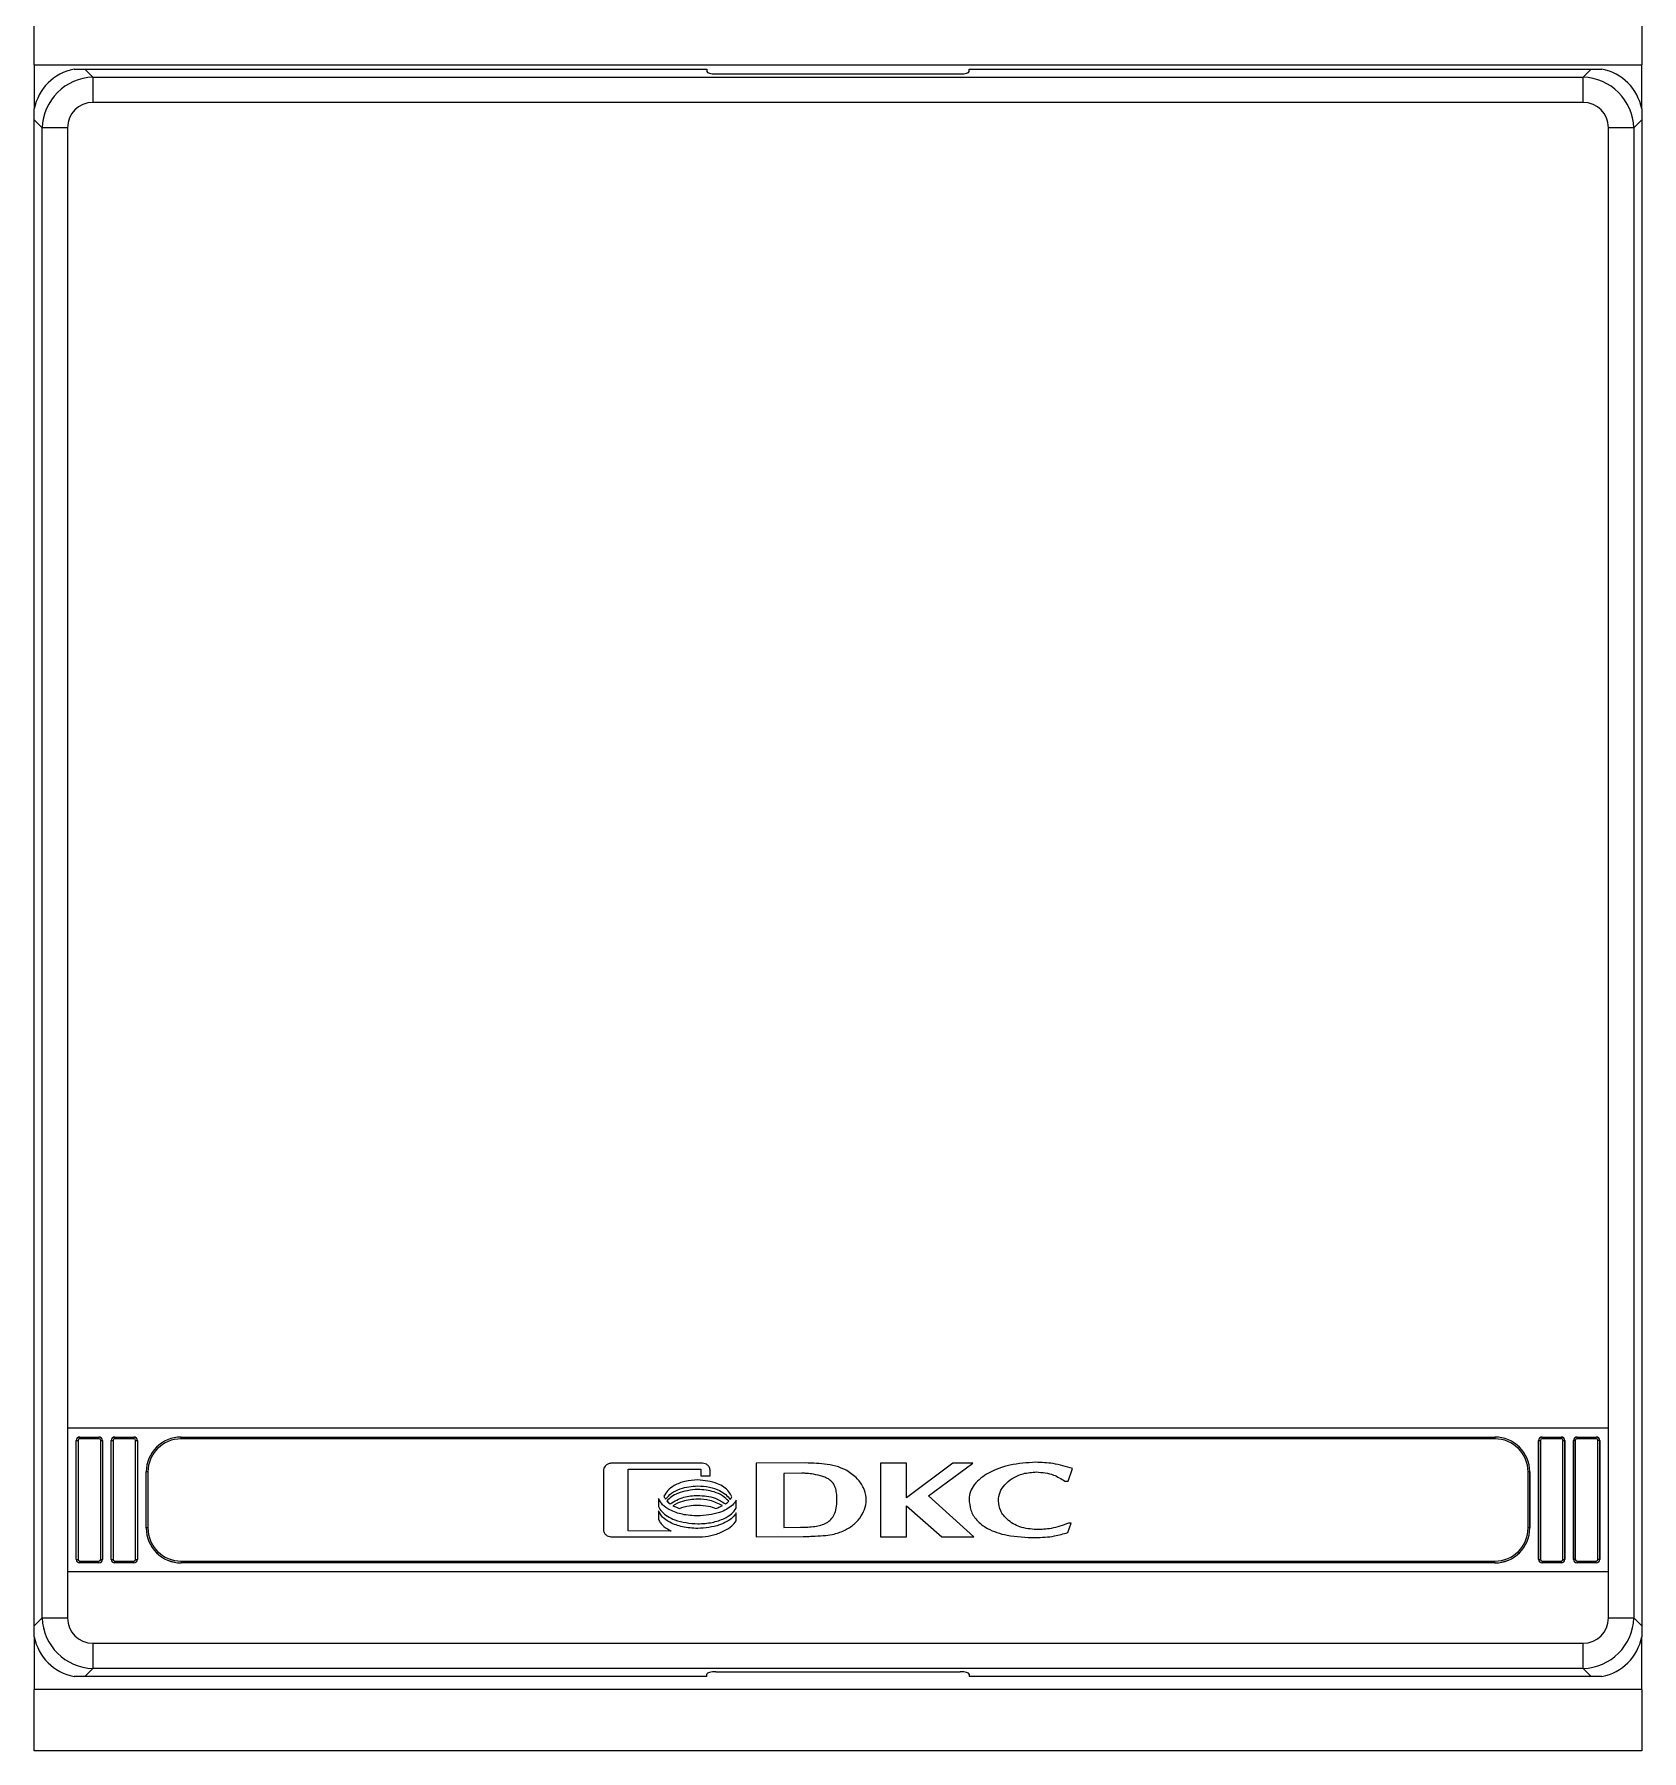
# Model space of a CAD drawing. Header units: millimetres. Extents: x 0 to 2112, y -1008 to 616.
# Drawn here: x 63.4 to 155.4, y 289.4 to 387.6 of the extents above; entities that cross this region are included whole.
import ezdxf

# ---------------------------------------------------------------- set-up
doc = ezdxf.new("R2010")
doc.units = ezdxf.units.MM

msp = doc.modelspace()

# ---------------------------------------------------------------- linework, layer by layer
at = {"color": 7, "linetype": 'Continuous', "lineweight": 25}
for p, q in [((63.386, 385.891), (63.386, 389.391)), ((155.386, 389.391), (155.386, 385.891)), ((63.386, 385.891), (63.386, 383.367)), ((65.661, 385.641), (66.284, 385.641)), ((66.284, 385.641), (101.886, 385.641)), ((101.886, 385.641), (101.886, 385.507)), ((102.386, 385.373), (116.386, 385.373)), ((116.886, 385.507), (116.886, 385.641)), ((116.886, 385.641), (152.488, 385.641)), ((152.488, 385.641), (153.111, 385.641)), ((155.386, 383.367), (155.386, 385.891)), ((63.386, 382.743), (63.386, 383.367)), ((155.386, 383.367), (155.386, 382.743)), ((63.386, 296.539), (63.386, 382.743)), ((155.386, 382.743), (155.386, 296.539)), ((153.485, 307.844), (65.287, 307.844)), ((65.287, 307.844), (65.287, 299.639)), ((153.485, 299.639), (153.485, 307.844)), ((65.787, 300.339), (65.787, 307.144)), ((65.987, 307.344), (67.087, 307.344)), ((67.287, 307.144), (67.287, 300.339)), ((67.787, 300.339), (67.787, 307.144)), ((67.987, 307.344), (69.087, 307.344)), ((69.287, 307.144), (69.287, 300.339)), ((71.787, 307.344), (146.985, 307.344)), ((149.485, 307.144), (149.485, 300.339)), ((149.685, 307.344), (150.785, 307.344)), ((150.985, 300.339), (150.985, 307.144)), ((151.485, 307.144), (151.485, 300.339)), ((151.685, 307.344), (152.785, 307.344)), ((152.985, 300.339), (152.985, 307.144)), ((101.638, 305.844), (96.393, 305.844)), ((107.532, 305.859), (104.704, 305.844)), ((104.704, 305.844), (104.704, 301.639)), ((113.3, 305.844), (111.812, 305.844)), ((111.812, 305.844), (111.812, 301.639)), ((113.3, 303.869), (113.3, 305.844)), ((115.967, 305.844), (113.3, 303.869)), ((114.563, 303.98), (117.099, 305.844)), ((117.099, 305.844), (115.967, 305.844)), ((69.787, 302.139), (69.787, 305.344)), ((95.958, 305.403), (95.958, 302.08)), ((97.371, 305.511), (101.544, 305.511)), ((97.371, 301.973), (97.371, 305.511)), ((101.544, 305.511), (101.544, 305.122)), ((101.544, 305.122), (102.072, 305.122)), ((102.072, 305.122), (102.072, 305.403)), ((107.325, 305.276), (106.285, 305.261)), ((106.285, 305.261), (106.285, 302.16)), ((122.367, 304.82), (122.562, 304.82)), ((122.562, 304.82), (122.813, 305.545)), ((148.985, 302.139), (148.985, 305.344)), ((99.108, 303.825), (99.108, 303.375)), ((103.561, 303.273), (103.561, 303.723)), ((117.158, 301.639), (114.563, 303.98)), ((99.108, 303.112), (99.108, 302.645)), ((103.561, 302.544), (103.561, 303.01)), ((113.316, 303.405), (115.329, 301.639)), ((113.316, 301.639), (113.316, 303.405)), ((96.393, 301.639), (101.638, 301.639)), ((99.83, 301.965), (97.371, 301.973)), ((104.704, 301.639), (107.388, 301.655)), ((106.285, 302.16), (107.234, 302.176)), ((107.388, 301.655), (107.401, 301.655)), ((107.401, 301.655), (107.415, 301.655)), ((111.812, 301.639), (113.316, 301.639)), ((115.329, 301.639), (117.158, 301.639)), ((122.547, 301.877), (122.734, 302.415)), ((122.734, 302.415), (122.578, 302.415)), ((67.087, 300.139), (65.987, 300.139)), ((69.087, 300.139), (67.987, 300.139)), ((146.985, 300.139), (71.787, 300.139)), ((150.785, 300.139), (149.685, 300.139)), ((152.785, 300.139), (151.685, 300.139)), ((65.287, 299.639), (153.485, 299.639)), ((63.386, 295.916), (63.386, 296.539)), ((63.386, 295.916), (63.386, 292.891)), ((155.386, 296.539), (155.386, 295.916)), ((155.386, 292.891), (155.386, 295.916)), ((101.886, 293.641), (101.886, 293.775)), ((102.386, 293.909), (116.386, 293.909)), ((116.886, 293.775), (116.886, 293.641)), ((63.386, 289.391), (63.386, 292.891)), ((66.284, 293.641), (65.661, 293.641)), ((101.886, 293.641), (66.284, 293.641)), ((152.488, 293.641), (116.886, 293.641)), ((153.111, 293.641), (152.488, 293.641)), ((155.386, 292.891), (155.386, 289.391)), ((155.386, 289.391), (63.386, 289.391))]:
    msp.add_line(p, q, dxfattribs=at)
at = {"color": 8, "linetype": 'Continuous', "lineweight": 18}
for p, q in [((63.386, 385.891), (155.386, 385.891)), ((66.284, 385.641), (66.736, 385.189)), ((66.736, 385.189), (66.736, 383.74)), ((66.736, 385.189), (152.036, 385.189)), ((152.036, 385.189), (152.488, 385.641)), ((152.036, 383.74), (152.036, 385.189)), ((152.036, 383.74), (66.736, 383.74)), ((63.838, 382.291), (63.386, 382.743)), ((65.287, 382.291), (63.838, 382.291)), ((63.838, 296.991), (63.838, 382.291)), ((65.287, 382.291), (65.287, 307.844)), ((153.485, 307.844), (153.485, 382.291)), ((154.934, 382.291), (153.485, 382.291)), ((155.386, 382.743), (154.934, 382.291)), ((154.934, 382.291), (154.934, 296.991)), ((65.789, 307.144), (65.787, 307.144)), ((65.789, 307.144), (65.889, 307.144)), ((65.789, 300.339), (65.789, 307.144)), ((65.889, 307.144), (65.889, 300.339)), ((65.987, 307.344), (65.987, 307.342)), ((65.987, 307.242), (65.987, 307.342)), ((65.987, 307.342), (67.087, 307.342)), ((67.087, 307.242), (65.987, 307.242)), ((67.087, 307.342), (67.087, 307.344)), ((67.087, 307.242), (67.087, 307.342)), ((67.185, 300.339), (67.185, 307.144)), ((67.185, 307.144), (67.285, 307.144)), ((67.285, 307.144), (67.285, 300.339)), ((67.287, 307.144), (67.285, 307.144)), ((67.789, 307.144), (67.787, 307.144)), ((67.789, 300.339), (67.789, 307.144)), ((67.789, 307.144), (67.889, 307.144)), ((67.889, 307.144), (67.889, 300.339)), ((67.987, 307.344), (67.987, 307.342)), ((67.987, 307.242), (67.987, 307.342)), ((67.987, 307.342), (69.087, 307.342)), ((69.087, 307.242), (67.987, 307.242)), ((69.087, 307.342), (69.087, 307.344)), ((69.087, 307.242), (69.087, 307.342)), ((69.185, 300.339), (69.185, 307.144)), ((69.185, 307.144), (69.285, 307.144)), ((69.285, 307.144), (69.285, 300.339)), ((69.287, 307.144), (69.285, 307.144)), ((71.787, 307.344), (71.787, 307.342)), ((71.787, 307.342), (146.985, 307.342)), ((71.787, 307.242), (71.787, 307.342)), ((146.985, 307.242), (71.787, 307.242)), ((146.985, 307.342), (146.985, 307.344)), ((146.985, 307.342), (146.985, 307.242)), ((149.486, 307.144), (149.485, 307.144)), ((149.486, 307.144), (149.586, 307.144)), ((149.486, 300.339), (149.486, 307.144)), ((149.586, 307.144), (149.586, 300.339)), ((149.685, 307.344), (149.685, 307.342)), ((149.685, 307.342), (150.785, 307.342)), ((149.685, 307.342), (149.685, 307.242)), ((150.785, 307.242), (149.685, 307.242)), ((150.785, 307.342), (150.785, 307.344)), ((150.785, 307.342), (150.785, 307.242)), ((150.883, 300.339), (150.883, 307.144)), ((150.883, 307.144), (150.983, 307.144)), ((150.983, 307.144), (150.983, 300.339)), ((150.985, 307.144), (150.983, 307.144)), ((151.486, 307.144), (151.485, 307.144)), ((151.486, 300.339), (151.486, 307.144)), ((151.586, 307.144), (151.486, 307.144)), ((151.586, 307.144), (151.586, 300.339)), ((151.685, 307.344), (151.685, 307.342)), ((151.685, 307.242), (151.685, 307.342)), ((151.685, 307.342), (152.785, 307.342)), ((152.785, 307.242), (151.685, 307.242)), ((152.785, 307.342), (152.785, 307.344)), ((152.785, 307.242), (152.785, 307.342)), ((152.883, 300.339), (152.883, 307.144)), ((152.983, 307.144), (152.883, 307.144)), ((152.983, 307.144), (152.983, 300.339)), ((152.985, 307.144), (152.983, 307.144)), ((69.789, 305.344), (69.787, 305.344)), ((69.789, 302.139), (69.789, 305.344)), ((69.889, 305.344), (69.789, 305.344)), ((69.889, 305.344), (69.889, 302.139)), ((148.983, 305.344), (148.883, 305.344)), ((148.883, 302.139), (148.883, 305.344)), ((148.983, 305.344), (148.983, 302.139)), ((148.985, 305.344), (148.983, 305.344)), ((69.787, 302.139), (69.789, 302.139)), ((69.889, 302.139), (69.789, 302.139)), ((148.983, 302.139), (148.883, 302.139)), ((148.983, 302.139), (148.985, 302.139)), ((65.787, 300.339), (65.789, 300.339)), ((65.789, 300.339), (65.889, 300.339)), ((65.987, 300.241), (67.087, 300.241)), ((65.987, 300.141), (65.987, 300.241)), ((67.087, 300.141), (65.987, 300.141)), ((65.987, 300.141), (65.987, 300.139)), ((67.087, 300.141), (67.087, 300.241)), ((67.087, 300.139), (67.087, 300.141)), ((67.185, 300.339), (67.285, 300.339)), ((67.285, 300.339), (67.287, 300.339)), ((67.787, 300.339), (67.789, 300.339)), ((67.789, 300.339), (67.889, 300.339)), ((67.987, 300.241), (69.087, 300.241)), ((67.987, 300.141), (67.987, 300.241)), ((69.087, 300.141), (67.987, 300.141)), ((67.987, 300.141), (67.987, 300.139)), ((69.087, 300.141), (69.087, 300.241)), ((69.087, 300.139), (69.087, 300.141)), ((69.185, 300.339), (69.285, 300.339)), ((69.285, 300.339), (69.287, 300.339)), ((71.787, 300.241), (146.985, 300.241)), ((71.787, 300.241), (71.787, 300.141)), ((146.985, 300.141), (71.787, 300.141)), ((71.787, 300.141), (71.787, 300.139)), ((146.985, 300.141), (146.985, 300.241)), ((146.985, 300.139), (146.985, 300.141)), ((149.485, 300.339), (149.486, 300.339)), ((149.486, 300.339), (149.586, 300.339)), ((149.685, 300.241), (150.785, 300.241)), ((149.685, 300.241), (149.685, 300.141)), ((150.785, 300.141), (149.685, 300.141)), ((149.685, 300.141), (149.685, 300.139)), ((150.785, 300.241), (150.785, 300.141)), ((150.785, 300.139), (150.785, 300.141)), ((150.883, 300.339), (150.983, 300.339)), ((150.983, 300.339), (150.985, 300.339)), ((151.485, 300.339), (151.486, 300.339)), ((151.586, 300.339), (151.486, 300.339)), ((151.685, 300.141), (151.685, 300.241)), ((151.685, 300.241), (152.785, 300.241)), ((152.785, 300.141), (151.685, 300.141)), ((151.685, 300.141), (151.685, 300.139)), ((152.785, 300.141), (152.785, 300.241)), ((152.785, 300.139), (152.785, 300.141)), ((152.983, 300.339), (152.883, 300.339)), ((152.983, 300.339), (152.985, 300.339)), ((65.287, 299.639), (65.287, 296.991)), ((153.485, 296.991), (153.485, 299.639)), ((63.386, 296.539), (63.838, 296.991)), ((63.838, 296.991), (65.287, 296.991)), ((153.485, 296.991), (154.934, 296.991)), ((154.934, 296.991), (155.386, 296.539)), ((66.736, 295.542), (152.036, 295.542)), ((66.736, 295.542), (66.736, 294.093)), ((152.036, 294.093), (152.036, 295.542)), ((66.736, 294.093), (66.284, 293.641)), ((152.036, 294.093), (66.736, 294.093)), ((152.488, 293.641), (152.036, 294.093)), ((155.386, 292.891), (63.386, 292.891))]:
    msp.add_line(p, q, dxfattribs=at)
at = {"color": 7, "linetype": 'Continuous', "lineweight": 25}
for centre, radius, start, end in [((65.987, 307.144), 0.2, 90, 180), ((67.087, 307.144), 0.2, 360, 90), ((67.987, 307.144), 0.2, 90, 180), ((69.087, 307.144), 0.2, 360, 90), ((71.787, 305.344), 2, 90, 180), ((146.985, 305.344), 2, 360, 90), ((149.685, 307.144), 0.2, 90, 180), ((150.785, 307.144), 0.2, 360, 90), ((151.685, 307.144), 0.2, 90, 180), ((152.785, 307.144), 0.2, 0, 90), ((71.787, 302.139), 2, 180, 270), ((146.985, 302.139), 2, 270, 360), ((65.987, 300.339), 0.2, 180, 270), ((67.087, 300.339), 0.2, 270, 360), ((67.987, 300.339), 0.2, 180, 270), ((69.087, 300.339), 0.2, 270, 360), ((149.685, 300.339), 0.2, 180, 270), ((150.785, 300.339), 0.2, 270, 360), ((151.685, 300.339), 0.2, 180, 270), ((152.785, 300.339), 0.2, 270, 0)]:
    msp.add_arc(centre, radius, start, end, dxfattribs=at)
at = {"color": 8, "linetype": 'Continuous', "lineweight": 18}
for centre, radius, start, end in [((65.987, 307.144), 0.198, 90, 180), ((65.987, 307.144), 0.0982, 90, 180), ((67.087, 307.144), 0.198, 360, 90), ((67.087, 307.144), 0.0982, 0, 90), ((67.987, 307.144), 0.198, 90, 180), ((67.987, 307.144), 0.0982, 90, 180), ((69.087, 307.144), 0.198, 360, 90), ((69.087, 307.144), 0.0982, 0, 90), ((71.787, 305.344), 1.998, 90, 180), ((71.787, 305.344), 1.898, 90, 180), ((146.985, 305.344), 1.998, 360, 90), ((146.985, 305.344), 1.898, 360, 90), ((149.685, 307.144), 0.198, 90, 180), ((149.685, 307.144), 0.0982, 90, 180), ((150.785, 307.144), 0.198, 360, 90), ((150.785, 307.144), 0.0982, 360, 90), ((151.685, 307.144), 0.198, 90, 180), ((151.685, 307.144), 0.0982, 90, 180), ((152.785, 307.144), 0.198, 0, 90), ((152.785, 307.144), 0.0982, 0, 90), ((71.787, 302.139), 1.998, 180, 270), ((71.787, 302.139), 1.898, 180, 270), ((146.985, 302.139), 1.898, 270, 360), ((146.985, 302.139), 1.998, 270, 360), ((65.987, 300.339), 0.198, 180, 270), ((65.987, 300.339), 0.0982, 180, 270), ((67.087, 300.339), 0.0982, 270, 0), ((67.087, 300.339), 0.198, 270, 360), ((67.987, 300.339), 0.198, 180, 270), ((67.987, 300.339), 0.0982, 180, 270), ((69.087, 300.339), 0.0982, 270, 0), ((69.087, 300.339), 0.198, 270, 360), ((149.685, 300.339), 0.198, 180, 270), ((149.685, 300.339), 0.0982, 180, 270), ((150.785, 300.339), 0.0982, 270, 360), ((150.785, 300.339), 0.198, 270, 360), ((151.685, 300.339), 0.198, 180, 270), ((151.685, 300.339), 0.0982, 180, 270), ((152.785, 300.339), 0.0982, 270, 0), ((152.785, 300.339), 0.198, 270, 0)]:
    msp.add_arc(centre, radius, start, end, dxfattribs=at)
at = {"color": 7, "linetype": 'Continuous', "lineweight": 25}
for centre, major_axis, ratio, start_param, end_param in [((66.438, 382.589), (2.269, -2.269), 0.935113, 2.575748, 3.707437), ((102.386, 385.507), (0.5, 0), 0.267949, 3.141593, 4.712389), ((116.386, 385.507), (0.5, 0), 0.267949, 4.712389, 6.283185), ((152.334, 382.589), (-2.269, -2.269), 0.935113, 2.575748, 3.707437), ((66.438, 296.693), (2.269, 2.269), 0.935113, 2.575748, 3.707437), ((152.334, 296.693), (-2.269, 2.269), 0.935113, 2.575748, 3.707437), ((102.386, 293.775), (0.5, 0), 0.267949, 1.570796, 3.141593), ((116.386, 293.775), (0.5, 0), 0.267949, 0, 1.570796)]:
    msp.add_ellipse(centre, major_axis=major_axis, ratio=ratio, start_param=start_param, end_param=end_param, dxfattribs=at)
at = {"color": 8, "linetype": 'Continuous', "lineweight": 18}
for centre, major_axis, ratio, start_param, end_param in [((66.84, 382.187), (2.126, -2.126), 0.997754, 2.389713, 3.893472), ((151.932, 382.187), (2.126, 2.126), 0.997754, 5.531306, 7.035065), ((66.84, 382.187), (1.134, -1.134), 0.935113, 2.389713, 3.893472), ((151.932, 382.187), (-1.134, -1.134), 0.935113, 2.389713, 3.893472), ((66.84, 297.095), (2.126, 2.126), 0.997754, 2.389713, 3.893472), ((66.84, 297.095), (1.134, 1.134), 0.935113, 2.389713, 3.893472), ((151.932, 297.095), (-1.134, 1.134), 0.935113, 2.389713, 3.893472), ((151.932, 297.095), (-2.126, 2.126), 0.997754, 2.389713, 3.893472)]:
    msp.add_ellipse(centre, major_axis=major_axis, ratio=ratio, start_param=start_param, end_param=end_param, dxfattribs=at)
at = {"color": 7, "linetype": 'Continuous', "lineweight": 25}
for points, knots in [([(96.393, 305.844), (96.328, 305.835), (96.201, 305.818), (96.06, 305.7), (95.974, 305.556), (95.964, 305.454), (95.958, 305.403)], [0, 0, 0, 0, 0.281303, 0.555629, 0.773878, 1, 1, 1, 1]), ([(102.072, 305.403), (102.063, 305.468), (102.047, 305.597), (101.931, 305.74), (101.789, 305.828), (101.689, 305.838), (101.638, 305.844)], [0, 0, 0, 0, 0.285248, 0.560563, 0.777151, 1, 1, 1, 1]), ([(109.894, 305.424), (109.735, 305.499), (109.376, 305.668), (108.577, 305.823), (107.944, 305.845), (107.532, 305.859)], [0, 0, 0, 0, 0.216742, 0.489643, 1, 1, 1, 1]), ([(120.703, 305.898), (120.205, 305.868), (119.274, 305.812), (118.052, 305.372), (117.284, 304.801), (116.937, 304.235), (116.904, 303.939), (116.888, 303.795)], [0, 0, 0, 0, 0.315674, 0.58952, 0.813199, 0.909026, 1, 1, 1, 1]), ([(122.813, 305.545), (122.444, 305.656), (121.755, 305.863), (121.036, 305.887), (120.703, 305.898)], [0, 0, 0, 0, 0.5368, 1, 1, 1, 1]), ([(101.358, 304.889), (101.11, 304.874), (100.642, 304.844), (100.061, 304.615), (99.637, 304.322), (99.491, 304.075), (99.422, 303.959)], [0, 0, 0, 0, 0.32886, 0.621368, 0.822445, 1, 1, 1, 1]), ([(103.309, 303.921), (103.256, 304.024), (103.147, 304.239), (102.849, 304.488), (102.276, 304.805), (101.746, 304.854), (101.358, 304.889)], [0, 0, 0, 0, 0.149079, 0.314363, 0.498773, 1, 1, 1, 1]), ([(107.975, 305.219), (107.848, 305.235), (107.632, 305.261), (107.415, 305.272), (107.325, 305.276)], [0, 0, 0, 0, 0.5866346, 1, 1, 1, 1]), ([(109.326, 303.745), (109.322, 303.879), (109.316, 304.12), (109.247, 304.447), (109.12, 304.705), (108.887, 304.939), (108.492, 305.114), (108.161, 305.181), (107.975, 305.219)], [0, 0, 0, 0, 0.176808, 0.319231, 0.43938, 0.552395, 0.749205, 1, 1, 1, 1]), ([(109.167, 301.792), (109.387, 301.859), (109.809, 301.989), (110.342, 302.355), (110.738, 302.805), (110.974, 303.327), (111.028, 303.893), (110.87, 304.466), (110.487, 305.013), (110.103, 305.279), (109.894, 305.424)], [0, 0, 0, 0, 0.138091, 0.265455, 0.384013, 0.496103, 0.605759, 0.71979, 0.847662, 1, 1, 1, 1]), ([(118.563, 303.695), (118.583, 303.862), (118.623, 304.2), (118.923, 304.642), (119.377, 305.016), (120.001, 305.292), (120.488, 305.329), (120.742, 305.348)], [0, 0, 0, 0, 0.165415, 0.334737, 0.516014, 0.747902, 1, 1, 1, 1]), ([(120.742, 305.348), (121.082, 305.318), (121.667, 305.267), (122.16, 304.953), (122.367, 304.82)], [0, 0, 0, 0, 0.579608, 1, 1, 1, 1]), ([(101.358, 302.826), (101.063, 302.843), (100.511, 302.874), (99.831, 303.118), (99.338, 303.428), (99.18, 303.701), (99.108, 303.825)], [0, 0, 0, 0, 0.3416414, 0.638783, 0.8349726, 1, 1, 1, 1]), ([(99.422, 303.959), (99.436, 303.924), (99.462, 303.863), (99.497, 303.807), (99.513, 303.782)], [0, 0, 0, 0, 0.5566473, 1, 1, 1, 1]), ([(99.513, 303.782), (99.621, 303.904), (99.855, 304.166), (100.492, 304.471), (101.019, 304.518), (101.358, 304.548)], [0, 0, 0, 0, 0.235625, 0.507433, 1, 1, 1, 1]), ([(101.358, 304.347), (100.963, 304.308), (100.433, 304.256), (99.857, 303.945), (99.676, 303.767), (99.59, 303.682)], [0, 0, 0, 0, 0.607099, 0.813781, 1, 1, 1, 1]), ([(99.59, 303.682), (99.621, 303.649), (99.678, 303.59), (99.743, 303.54), (99.773, 303.517)], [0, 0, 0, 0, 0.548878, 1, 1, 1, 1]), ([(99.773, 303.517), (100.028, 303.669), (100.518, 303.96), (101.086, 303.991), (101.358, 304.005)], [0, 0, 0, 0, 0.5210892, 1, 1, 1, 1]), ([(101.358, 303.788), (101.061, 303.77), (100.56, 303.739), (100.116, 303.509), (99.934, 303.415)], [0, 0, 0, 0, 0.591571, 1, 1, 1, 1]), ([(101.358, 304.548), (101.583, 304.535), (102.011, 304.51), (102.552, 304.319), (102.963, 304.076), (103.133, 303.867), (103.213, 303.768)], [0, 0, 0, 0, 0.322978, 0.614423, 0.818337, 1, 1, 1, 1]), ([(103.132, 303.675), (103.019, 303.782), (102.776, 304.012), (102.169, 304.278), (101.675, 304.32), (101.358, 304.347)], [0, 0, 0, 0, 0.239541, 0.512395, 1, 1, 1, 1]), ([(101.358, 304.005), (101.7, 303.982), (102.271, 303.943), (102.751, 303.639), (102.944, 303.517)], [0, 0, 0, 0, 0.5984258, 1, 1, 1, 1]), ([(102.778, 303.418), (102.541, 303.533), (102.092, 303.752), (101.593, 303.777), (101.358, 303.788)], [0, 0, 0, 0, 0.528395, 1, 1, 1, 1]), ([(103.561, 303.723), (103.494, 303.627), (103.349, 303.421), (103.007, 303.194), (102.361, 302.901), (101.782, 302.858), (101.358, 302.826)], [0, 0, 0, 0, 0.141525, 0.304329, 0.489562, 1, 1, 1, 1]), ([(102.944, 303.517), (102.981, 303.545), (103.048, 303.593), (103.107, 303.65), (103.132, 303.675)], [0, 0, 0, 0, 0.569699, 1, 1, 1, 1]), ([(103.213, 303.768), (103.233, 303.796), (103.268, 303.844), (103.296, 303.898), (103.309, 303.921)], [0, 0, 0, 0, 0.564632, 1, 1, 1, 1]), ([(107.234, 302.176), (107.512, 302.183), (108.021, 302.195), (108.634, 302.347), (108.997, 302.621), (109.192, 302.913), (109.309, 303.299), (109.32, 303.587), (109.326, 303.745)], [0, 0, 0, 0, 0.274676, 0.503042, 0.607381, 0.716579, 0.843412, 1, 1, 1, 1]), ([(116.888, 303.795), (116.907, 303.581), (116.945, 303.143), (117.32, 302.531), (118.035, 302.001), (119.201, 301.639), (120.143, 301.605), (120.688, 301.585)], [0, 0, 0, 0, 0.130532, 0.266031, 0.423997, 0.666819, 1, 1, 1, 1]), ([(120.742, 302.043), (120.422, 302.073), (119.815, 302.13), (119.103, 302.552), (118.648, 303.097), (118.591, 303.498), (118.563, 303.695)], [0, 0, 0, 0, 0.317455, 0.60205, 0.80504, 1, 1, 1, 1]), ([(99.108, 303.375), (99.166, 303.269), (99.289, 303.041), (99.631, 302.788), (100.298, 302.459), (100.909, 302.412), (101.358, 302.376)], [0, 0, 0, 0, 0.13872, 0.298957, 0.48357, 1, 1, 1, 1]), ([(101.358, 302.112), (101.063, 302.129), (100.511, 302.161), (99.83, 302.405), (99.337, 302.715), (99.18, 302.987), (99.108, 303.112)], [0, 0, 0, 0, 0.34171, 0.638876, 0.835038, 1, 1, 1, 1]), ([(99.108, 302.645), (99.145, 302.571), (99.222, 302.414), (99.464, 302.17), (99.687, 302.045), (99.83, 301.965)], [0, 0, 0, 0, 0.244932, 0.514807, 1, 1, 1, 1]), ([(99.934, 303.415), (100, 303.382), (100.121, 303.322), (100.25, 303.28), (100.309, 303.26)], [0, 0, 0, 0, 0.541848, 1, 1, 1, 1]), ([(100.309, 303.26), (100.493, 303.319), (100.835, 303.428), (101.193, 303.441), (101.358, 303.447)], [0, 0, 0, 0, 0.540329, 1, 1, 1, 1]), ([(101.358, 303.447), (101.564, 303.437), (101.92, 303.421), (102.258, 303.31), (102.4, 303.263)], [0, 0, 0, 0, 0.579402, 1, 1, 1, 1]), ([(101.358, 302.376), (101.636, 302.391), (102.159, 302.419), (102.813, 302.638), (103.297, 302.915), (103.478, 303.161), (103.561, 303.273)], [0, 0, 0, 0, 0.33644, 0.632575, 0.831337, 1, 1, 1, 1]), ([(103.561, 303.01), (103.494, 302.914), (103.349, 302.707), (103.007, 302.481), (102.361, 302.188), (101.782, 302.144), (101.358, 302.112)], [0, 0, 0, 0, 0.141571, 0.304387, 0.489612, 1, 1, 1, 1]), ([(102.4, 303.263), (102.475, 303.288), (102.604, 303.331), (102.727, 303.392), (102.778, 303.418)], [0, 0, 0, 0, 0.5753959, 1, 1, 1, 1]), ([(95.958, 302.08), (95.967, 302.014), (95.983, 301.885), (96.099, 301.742), (96.241, 301.655), (96.342, 301.644), (96.393, 301.639)], [0, 0, 0, 0, 0.285197, 0.560428, 0.777044, 1, 1, 1, 1]), ([(101.638, 301.639), (101.849, 301.662), (102.287, 301.709), (102.842, 301.95), (103.298, 302.212), (103.481, 302.442), (103.561, 302.544)], [0, 0, 0, 0, 0.289383, 0.6003015, 0.8229285, 1, 1, 1, 1]), ([(107.415, 301.655), (107.524, 301.656), (107.747, 301.659), (107.969, 301.669), (108.084, 301.674)], [0, 0, 0, 0, 0.4864209, 1, 1, 1, 1]), ([(108.084, 301.674), (108.284, 301.684), (108.648, 301.701), (109.006, 301.764), (109.167, 301.792)], [0, 0, 0, 0, 0.55183, 1, 1, 1, 1]), ([(120.688, 301.585), (121.053, 301.6), (121.685, 301.627), (122.291, 301.803), (122.547, 301.877)], [0, 0, 0, 0, 0.577653, 1, 1, 1, 1]), ([(122.578, 302.415), (122.253, 302.295), (121.659, 302.076), (121.028, 302.053), (120.742, 302.043)], [0, 0, 0, 0, 0.5476433, 1, 1, 1, 1])]:
    msp.add_open_spline(points, degree=3, knots=knots, dxfattribs=at)

doc.saveas('drawing.dxf')
